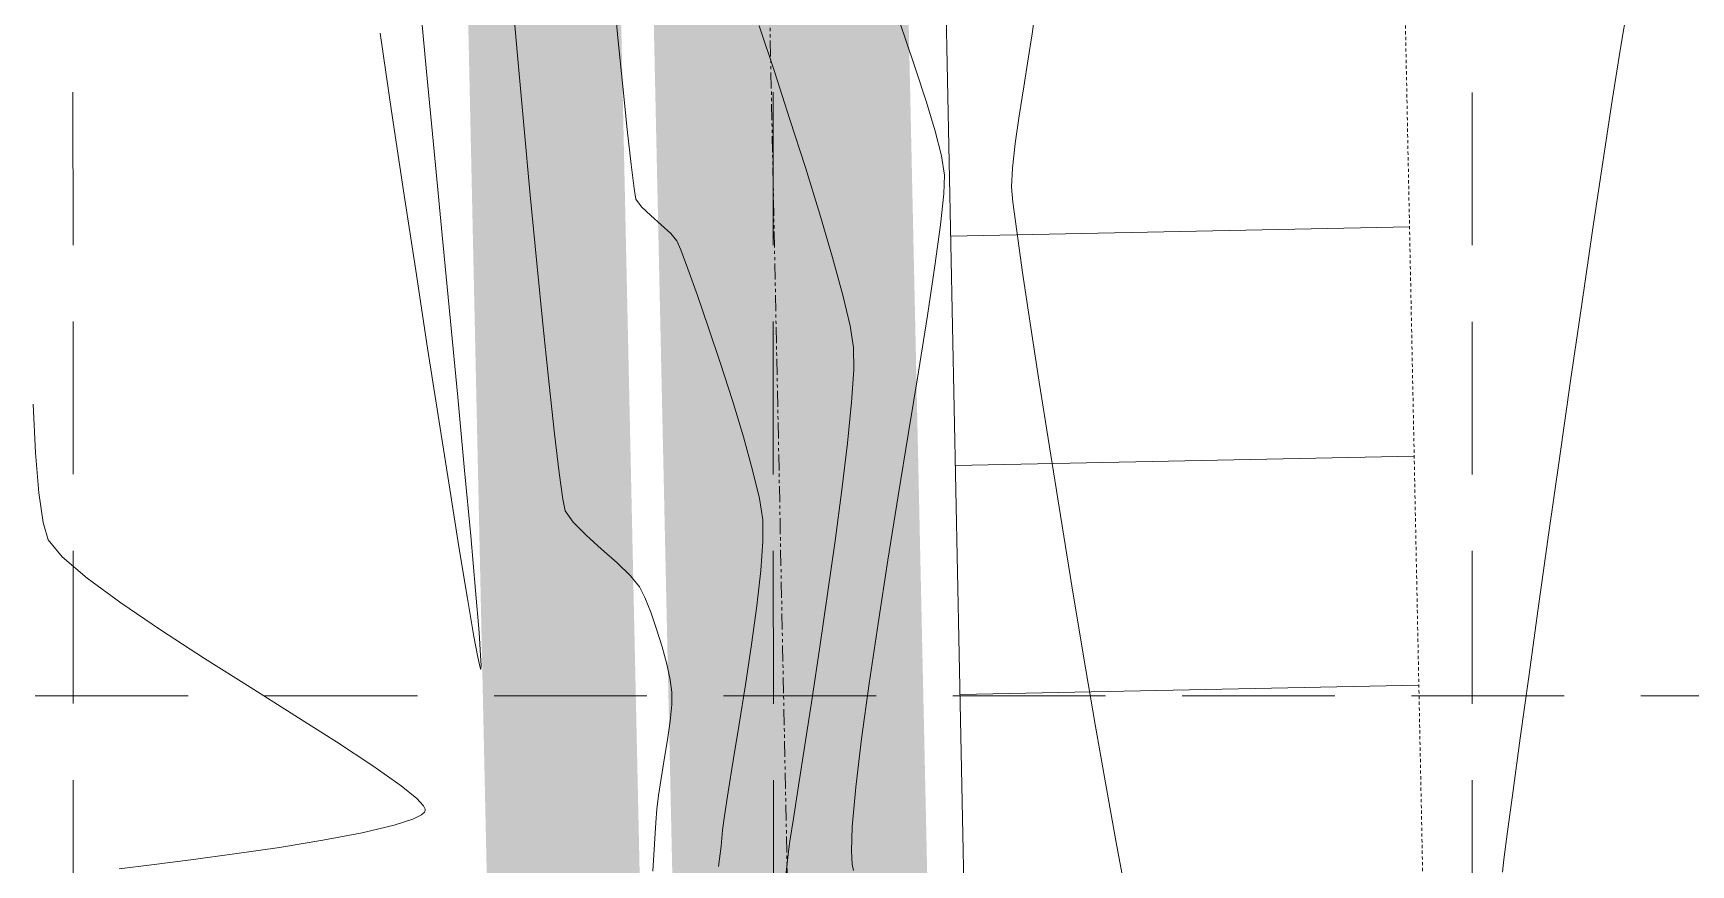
# Model space of a CAD drawing. Extents: x 2140663 to 2528301, y 336313 to 7007653.
# Drawn here: x 2527309.9 to 2527374.9, y 7007123.7 to 7007156.3 of the extents above; entities that cross this region are included whole.
import ezdxf

# ---------------------------------------------------------------- set-up
doc = ezdxf.new("R2010")
doc.units = 0
doc.header["$MEASUREMENT"] = 0
for name, pattern in [('HIDDEN', [0.375, 0.25, -0.125]), ('PHANTOM2', [1.25, 0.625, -0.125, 0.125, -0.125, 0.125, -0.125]), ('xdrc002pt$0$HIDDEN2', [0.1875, 0.125, -0.0625])]:
    doc.linetypes.add(name, pattern=pattern)
for name, color, linetype in [('1 EXISTING CONTOURS', 43, 'Continuous'), ('1 SILT FENCE', 200, 'Continuous'), ('GRID', 254, 'HIDDEN'), ('LIMITS OF DISTURBANCE', 1, 'HIDDEN'), ('xdrc002ar$0$xdrc002ar$0$C-PKNG-FACE-N', 1, 'Continuous'), ('xdrc002ar$0$xdrc002ar$0$C-PKNG-STRP-N', 6, 'Continuous'), ('xdrc002pt$0$V-ESMT-ACCS-N', 2, 'xdrc002pt$0$HIDDEN2'), ('xdrc002pt$0$v-prop-line', 3, 'PHANTOM2')]:
    doc.layers.add(name, color=color, linetype=linetype)

msp = doc.modelspace()

# ---------------------------------------------------------------- linework, layer by layer
at = {"layer": '1 EXISTING CONTOURS', "color": 43, "lineweight": 0}
for points, elevation in [([(2527324.991666427, 7007158.088911308), (2527325.287968974, 7007154.96566433)], 599), ([(2527343.579443148, 7007157.586672778), (2527344.052041764, 7007156.229670958)], 603), ([(2527372.429779832, 7007157.371848086), (2527372.15620592, 7007155.751764819)], 605), ([(2527338.352715039, 7007156.63269559), (2527338.948641874, 7007154.837131353)], 602), ([(2527344.052041764, 7007156.229670958), (2527344.506209097, 7007154.896756505)], 603), ([(2527325.287968974, 7007154.96566433), (2527325.599323511, 7007151.710130633)], 599), ([(2527338.948641874, 7007154.837131353), (2527339.561725672, 7007152.956563635)], 602), ([(2527344.506209097, 7007154.896756505), (2527344.916231627, 7007153.635720896)], 603), ([(2527332.996443202, 7007154.253786321), (2527333.171471175, 7007152.560755601)], 601), ([(2527348.734058641, 7007154.240329635), (2527348.553844742, 7007153.099692457)], 604), ([(2527344.916231627, 7007153.635720896), (2527345.256395832, 7007152.494355606)], 603), ([(2527348.553844742, 7007153.099692457), (2527348.397355932, 7007152.005693744)], 604), ([(2527333.171471175, 7007152.560755601), (2527333.3238856, 7007151.187356078)], 601), ([(2527345.624295186, 7007150.761801893), (2527345.603052489, 7007150.030985231)], 603), ([(2527329.368086002, 7007149.979087153), (2527329.625512968, 7007147.312341359)], 600), ([(2527345.603052489, 7007150.030985231), (2527345.472141236, 7007148.819853766)], 603), ([(2527348.312377662, 7007149.708353044), (2527348.461117119, 7007148.563880815)], 604), ([(2527340.729293671, 7007149.23421211), (2527341.228742629, 7007147.539325485)], 602), ([(2527334.881518044, 7007148.478589551), (2527335.126812186, 7007148.185954192)], 601), ([(2527335.277673605, 7007147.835219344), (2527335.556477659, 7007147.094852949)], 601), ([(2527329.625512968, 7007147.312341359), (2527329.875973828, 7007144.807508583)], 600), ([(2527341.228742629, 7007147.539325485), (2527341.635278065, 7007146.053229736)], 602), ([(2527335.930740478, 7007146.048983525), (2527336.367978191, 7007144.781739595)], 601), ([(2527342.059537884, 7007144.001205235), (2527342.064117575, 7007143.12750773)], 602), ([(2527337.301442827, 7007141.919642304), (2527337.73270201, 7007140.493045983)], 601), ([(2527341.978194268, 7007141.851594149), (2527341.81730021, 7007140.253708902)], 602), ([(2527344.216413887, 7007140.667639485), (2527343.810612271, 7007138.176528709)], 603), ([(2527341.81730021, 7007140.253708902), (2527341.596967644, 7007138.414096397)], 602), ([(2527326.795286303, 7007139.173961319), (2527327.031919347, 7007136.613618522)], 599), ([(2527338.097000609, 7007139.18158924), (2527338.361854756, 7007138.069400597)], 601), ([(2527310.09020793, 7007138.29527339), (2527310.253825244, 7007137.137444422)], 599), ([(2527330.646965337, 7007138.051154174), (2527330.741702514, 7007137.588771378)], 600), ([(2527341.596967644, 7007138.414096397), (2527341.332728815, 7007136.413001052)], 602), ([(2527343.810612271, 7007138.176528709), (2527343.404523066, 7007135.65374101)], 603), ([(2527330.741702514, 7007137.588771378), (2527331.052625308, 7007137.146542712)], 600), ([(2527350.17111937, 7007137.410536834), (2527350.622028123, 7007134.64499692)], 604), ([(2527310.253825244, 7007137.137444422), (2527310.455573448, 7007136.455336913)], 599), ([(2527331.558241447, 7007136.635552049), (2527332.165172574, 7007136.090958144)], 600), ([(2527338.494780581, 7007137.240608576), (2527338.498685908, 7007136.397503898)], 601), ([(2527369.329838447, 7007136.644383398), (2527368.923533863, 7007133.758595291)], 605), ([(2527326.904548238, 7007134.144969601), (2527326.582977479, 7007136.097715261)], 599), ([(2527338.411848539, 7007135.243213599), (2527338.254839576, 7007133.863120657)], 601), ([(2527333.660072322, 7007134.60714451), (2527333.87113071, 7007134.183934943)], 600), ([(2527333.87113071, 7007134.183934943), (2527334.099160409, 7007133.613921037)], 600), ([(2527338.254839576, 7007133.863120657), (2527338.048230117, 7007132.342608062)], 601), ([(2527368.923533863, 7007133.758595291), (2527368.548508596, 7007131.072111749)], 605), ([(2527314.865657329, 7007132.917642623), (2527316.590098076, 7007131.798554285)], 599), ([(2527327.36036491, 7007132.814463794), (2527327.423491894, 7007131.916479955)], 599), ([(2527338.048230117, 7007132.342608062), (2527337.81259126, 7007130.767058791)], 601), ([(2527327.386487951, 7007131.499526733), (2527327.310235223, 7007131.852147982)], 599), ([(2527327.423491894, 7007131.916479955), (2527327.440483506, 7007131.519171564)], 599), ([(2527327.440483506, 7007131.519171564), (2527327.436157288, 7007131.396666341)], 599), ([(2527327.42905802, 7007131.380294439), (2527327.418765867, 7007131.393085593)], 599), ([(2527327.436157288, 7007131.396666341), (2527327.42905802, 7007131.380294439)], 599), ([(2527334.858789294, 7007130.961950879), (2527334.930023278, 7007130.480011917)], 600), ([(2527337.81259126, 7007130.767058791), (2527337.568494107, 7007129.22185583)], 601), ([(2527368.548508596, 7007131.072111749), (2527368.215400567, 7007128.664381147)], 605), ([(2527340.431897199, 7007130.243262053), (2527340.147355766, 7007128.398679435)], 602), ([(2527320.136400966, 7007129.55906091), (2527321.772868158, 7007128.518736162)], 599), ([(2527334.926443245, 7007129.985263957), (2527334.861328087, 7007129.339832164)], 600), ([(2527337.568494107, 7007129.22185583), (2527337.336509755, 7007127.792382161)], 601), ([(2527334.755337846, 7007128.601766043), (2527334.629132567, 7007127.829115096)], 600), ([(2527340.147355766, 7007128.398679435), (2527339.896569292, 7007126.793836029)], 602), ([(2527368.215400567, 7007128.664381147), (2527367.934847699, 7007126.614851857)], 605), ([(2527334.629132567, 7007127.829115096), (2527334.503372292, 7007127.079928822)], 600), ([(2527334.503372292, 7007127.079928822), (2527334.398717063, 7007126.412256728)], 600), ([(2527324.916778363, 7007126.299336263), (2527325.176053267, 7007126.016616714)], 599), ([(2527334.398717063, 7007126.412256728), (2527334.335826926, 7007125.884148314)], 600), ([(2527367.934847699, 7007126.614851857), (2527367.717487914, 7007125.002972248)], 605), ([(2527325.24456745, 7007125.82118684), (2527325.220110224, 7007125.766645724)], 599), ([(2527324.031563639, 7007125.249918225), (2527322.775574044, 7007124.9540314)], 599), ([(2527324.757009165, 7007125.484030095), (2527324.031563639, 7007125.249918225)], 599), ([(2527334.297854633, 7007125.354166879), (2527334.243873613, 7007124.510741043)], 600), ([(2527336.918944503, 7007125.052166744), (2527336.854880891, 7007124.430672461)], 601), ([(2527342.007818837, 7007125.181702978), (2527341.978231233, 7007124.230663675)], 603), ([(2527336.854880891, 7007124.430672461), (2527336.76119042, 7007123.633283409)], 601), ([(2527339.558390205, 7007124.624344489), (2527339.502062081, 7007124.220185176)], 602)]:
    msp.add_lwpolyline(points, dxfattribs=dict(at, elevation=elevation))
at = {"layer": '1 EXISTING CONTOURS', "color": 43, "lineweight": 0, "extrusion": (0.9962818004736307, 0.08615436172952001, 0), "elevation": 3121628.758603163}
msp.add_lwpolyline([(6763363.731448338, 600.0000000000007), (6763361.062192627, 600.0000000000007)], dxfattribs=at)
at = {"layer": '1 EXISTING CONTOURS', "color": 43, "lineweight": 0, "extrusion": (0.9956243029862416, 0.09344649433317825, 0), "elevation": 3171068.145014436}
msp.add_lwpolyline([(6740326.594847859, 601.0000000000007), (6740324.575772215, 601.0000000000007)], dxfattribs=at)
at = {"layer": '1 EXISTING CONTOURS', "color": 43, "lineweight": 0, "extrusion": (0.9912982100092151, -0.1316353251696751, 0), "elevation": 1582967.304577653}
msp.add_lwpolyline([(7278870.688613171, 604.0000000000007), (7278869.925479304, 604.0000000000007)], dxfattribs=at)
at = {"layer": '1 EXISTING CONTOURS', "color": 43, "lineweight": 0, "extrusion": (0.9891533996130736, 0.1468861873489102, 0), "elevation": 3529165.085545402}
msp.add_lwpolyline([(6559920.514705511, 599), (6559923.609115986, 599)], dxfattribs=at)
at = {"layer": '1 EXISTING CONTOURS', "color": 43, "lineweight": 0, "extrusion": (0.9952122904340224, 0.09773687619863441, 0), "elevation": 3200090.227886769}
msp.add_lwpolyline([(6726594.316626194, 601), (6726592.402149095, 601)], dxfattribs=at)
at = {"layer": '1 EXISTING CONTOURS', "color": 43, "lineweight": 0, "extrusion": (0.9879592227971142, -0.1547144921787295, 0), "elevation": 1412809.187582394}
msp.add_lwpolyline([(7313802.231322072, 604.0000000000007), (7313801.247592764, 604.0000000000007)], dxfattribs=at)
at = {"layer": '1 EXISTING CONTOURS', "color": 43, "lineweight": 0, "extrusion": (0.9875617529642041, -0.1572316255791704, 0), "elevation": 1394189.587439222}
msp.add_lwpolyline([(7317381.850069862, 605), (7317379.767804459, 605)], dxfattribs=at)
at = {"layer": '1 EXISTING CONTOURS', "color": 43, "lineweight": 0, "extrusion": (0.9959672739969672, 0.08971727329255146, 0), "elevation": 3145799.722006432}
msp.add_lwpolyline([(6752152.477036188, 600.0000000000007), (6752149.721930756, 600.0000000000007)], dxfattribs=at)
at = {"layer": '1 EXISTING CONTOURS', "color": 43, "lineweight": 0, "extrusion": (0.9870464349425327, -0.1604348318390887, 0), "elevation": 1370418.945591262}
msp.add_lwpolyline([(7321862.495524702, 604.0000000000007), (7321861.381157249, 604.0000000000007)], dxfattribs=at)
at = {"layer": '1 EXISTING CONTOURS', "color": 43, "lineweight": 0, "extrusion": (0.9884133574858753, -0.1517861480619993, 0), "elevation": 1434499.206624238}
msp.add_lwpolyline([(7309584.345104198, 605), (7309581.903615839, 605)], dxfattribs=at)
at = {"layer": '1 EXISTING CONTOURS', "color": 43, "lineweight": 0, "extrusion": (0.9889061523462752, 0.1485416502254027, 0), "elevation": 3540140.293740446}
msp.add_lwpolyline([(6554000.956894486, 599.0000000000007), (6554004.124268026, 599.0000000000007)], dxfattribs=at)
at = {"layer": '1 EXISTING CONTOURS', "color": 43, "lineweight": 0, "extrusion": (0.9528261892905638, 0.3035164789628772, 0), "elevation": 4534901.716572866}
msp.add_lwpolyline([(5909509.64446008, 602), (5909507.658659698, 602)], dxfattribs=at)
at = {"layer": '1 EXISTING CONTOURS', "color": 43, "lineweight": 0, "extrusion": (0.9956728079053393, 0.09292824973008816, 0), "elevation": 3167555.311576612}
msp.add_lwpolyline([(6741971.158826485, 600.0000000000007), (6741968.400423867, 600.0000000000007)], dxfattribs=at)
at = {"layer": '1 EXISTING CONTOURS', "color": 43, "lineweight": 0, "extrusion": (0.9698803180929615, 0.243581954536653, 0), "elevation": 4158038.32151545}
msp.add_lwpolyline([(6180483.592809672, 603.0000000000007), (6180482.588661557, 603.0000000000007)], dxfattribs=at)
at = {"layer": '1 EXISTING CONTOURS', "color": 43, "lineweight": 0, "extrusion": (0.9954276443966574, 0.09551860955291348, 0), "elevation": 3185083.156235972}
msp.add_lwpolyline([(6733705.893610481, 599.0000000000007), (6733702.581085657, 599.0000000000007)], dxfattribs=at)
at = {"layer": '1 EXISTING CONTOURS', "color": 43, "lineweight": 0, "extrusion": (0.9937765246174579, -0.1113921860780515, 0), "elevation": 1731077.526726452}
msp.add_lwpolyline([(7245070.030646916, 604.0000000000007), (7245069.064617831, 604.0000000000007)], dxfattribs=at)
at = {"layer": '1 EXISTING CONTOURS', "color": 43, "lineweight": 0, "extrusion": (0.9921519349002441, 0.1250381464741932, 0), "elevation": 3383659.84396241}
msp.add_lwpolyline([(6636145.534332759, 601), (6636144.580428912, 601)], dxfattribs=at)
at = {"layer": '1 EXISTING CONTOURS', "color": 43, "lineweight": 0, "extrusion": (0.9555295619670524, 0.2948953309346437, 0), "elevation": 4481324.37233489}
msp.add_lwpolyline([(5950239.17306275, 602), (5950237.257654805, 602)], dxfattribs=at)
at = {"layer": '1 EXISTING CONTOURS', "color": 43, "lineweight": 0, "extrusion": (0.9870473098331102, 0.1604294491395526, 0), "elevation": 3618763.03623272}
msp.add_lwpolyline([(6510929.411346384, 603.0000000000007), (6510928.642740652, 603.0000000000007)], dxfattribs=at)
at = {"layer": '1 EXISTING CONTOURS', "color": 43, "lineweight": 0, "extrusion": (0.9989688575080012, -0.04540067983146129, 0), "elevation": 2206612.812378744}
msp.add_lwpolyline([(7114669.005011101, 604.0000000000007), (7114668.265556502, 604.0000000000007)], dxfattribs=at)
at = {"layer": '1 EXISTING CONTOURS', "color": 43, "lineweight": 0, "extrusion": (0.9889608990515163, -0.1481767193158787, 0), "elevation": 1461174.860815817}
msp.add_lwpolyline([(7304296.243006142, 605), (7304293.522387589, 605)], dxfattribs=at)
at = {"layer": '1 EXISTING CONTOURS', "color": 43, "lineweight": 0, "extrusion": (0.9956218747609963, 0.09347236221150626, 0), "elevation": 3171258.100552915}
msp.add_lwpolyline([(6740234.91373619, 604), (6740234.312472221, 604)], dxfattribs=at)
at = {"layer": '1 EXISTING CONTOURS', "color": 43, "lineweight": 0, "extrusion": (0.9886686703731903, 0.1501141573020623, 0), "elevation": 3550558.892953681}
msp.add_lwpolyline([(6548359.486648126, 599.0000000000007), (6548362.64954882, 599.0000000000007)], dxfattribs=at)
at = {"layer": '1 EXISTING CONTOURS', "color": 43, "lineweight": 0, "extrusion": (0.983581601855199, 0.1804639368183043, 0), "elevation": 3750376.594802597}
msp.add_lwpolyline([(6436011.515617156, 601.0000000000007), (6436011.096653652, 601.0000000000007)], dxfattribs=at)
at = {"layer": '1 EXISTING CONTOURS', "color": 43, "lineweight": 0, "extrusion": (0.8039693116891575, 0.594670787799487, 0), "elevation": 6198845.898446157}
msp.add_lwpolyline([(4130602.010168656, 601.0000000000007), (4130601.640039793, 601.0000000000007)], dxfattribs=at)
at = {"layer": '1 EXISTING CONTOURS', "color": 43, "lineweight": 0, "extrusion": (-0.6937565652261622, -0.7202095724201378, 0), "elevation": -6799970.541668656}
msp.add_lwpolyline([(-3041046.039411539, 601), (-3041045.539881586, 601)], dxfattribs=at)
at = {"layer": '1 EXISTING CONTOURS', "color": 43, "lineweight": 0, "extrusion": (-0.6614511051806723, -0.7499882902120988, 0), "elevation": -6926987.769021698}
msp.add_lwpolyline([(-2739415.59297216, 601), (-2739415.045605905, 601)], dxfattribs=at)
at = {"layer": '1 EXISTING CONTOURS', "color": 43, "lineweight": 0, "extrusion": (0.9954358662212164, 0.09543288867270429, 0), "elevation": 3184503.276536557}
msp.add_lwpolyline([(6733976.837232637, 599.0000000000007), (6733973.57355454, 599.0000000000007)], dxfattribs=at)
at = {"layer": '1 EXISTING CONTOURS', "color": 43, "lineweight": 0, "extrusion": (-0.6786697580072468, -0.7344435713970033, 0), "elevation": -6861580.906367514}
msp.add_lwpolyline([(-2899355.412784191, 601.0000000000007), (-2899354.905786884, 601.0000000000007)], dxfattribs=at)
at = {"layer": '1 EXISTING CONTOURS', "color": 43, "lineweight": 0, "extrusion": (0.9906741198112246, -0.1362526635932513, 0), "elevation": 1549033.060173021}
msp.add_lwpolyline([(7286158.541894478, 603.0000000000007), (7286156.910002363, 603.0000000000007)], dxfattribs=at)
at = {"layer": '1 EXISTING CONTOURS', "color": 43, "lineweight": 0, "extrusion": (0.9900348692762612, 0.1408224329328845, 0), "elevation": 3488926.812005513}
msp.add_lwpolyline([(6581414.053277391, 604.0000000000007), (6581412.425504297, 604.0000000000007)], dxfattribs=at)
at = {"layer": '1 EXISTING CONTOURS', "color": 43, "lineweight": 0, "extrusion": (0.9893463186178947, -0.1455811177221121, 0), "elevation": 1480336.725124102}
msp.add_lwpolyline([(7300434.166220684, 605.0000000000007), (7300431.24659324, 605.0000000000007)], dxfattribs=at)
at = {"layer": '1 EXISTING CONTOURS', "color": 43, "lineweight": 0, "extrusion": (0.9186259973032839, 0.3951281780366308, 0), "elevation": 5090397.44733623}
msp.add_lwpolyline([(5438327.166628793, 601.0000000000007), (5438326.784825046, 601.0000000000007)], dxfattribs=at)
at = {"layer": '1 EXISTING CONTOURS', "color": 43, "lineweight": 0, "extrusion": (0.9415312846225354, 0.3369255705301074, 0), "elevation": 4740452.525884338}
msp.add_lwpolyline([(5745924.231468705, 601.0000000000007), (5745923.120651208, 601.0000000000007)], dxfattribs=at)
at = {"layer": '1 EXISTING CONTOURS', "color": 43, "lineweight": 0, "extrusion": (0.9886785615351954, -0.1500489985328026, 0), "elevation": 1447316.645657597}
msp.add_lwpolyline([(7307041.840983709, 603.0000000000007), (7307039.87124126, 603.0000000000007)], dxfattribs=at)
at = {"layer": '1 EXISTING CONTOURS', "color": 43, "lineweight": 0, "extrusion": (0.9884232162472945, 0.1517219350764887, 0), "elevation": 3561204.485881591}
msp.add_lwpolyline([(6542573.095748302, 599), (6542576.176739845, 599)], dxfattribs=at)
at = {"layer": '1 EXISTING CONTOURS', "color": 43, "lineweight": 0, "extrusion": (0.9891037986052538, 0.1472198206243226, 0), "elevation": 3531401.107429449}
msp.add_lwpolyline([(6558719.847085968, 604), (6558717.825183674, 604)], dxfattribs=at)
at = {"layer": '1 EXISTING CONTOURS', "color": 43, "lineweight": 0, "extrusion": (0.972902305372437, 0.2312165742350605, 0), "elevation": 4079024.809018278}
msp.add_lwpolyline([(6232905.274437952, 602), (6232904.03705135, 602)], dxfattribs=at)
at = {"layer": '1 EXISTING CONTOURS', "color": 43, "lineweight": 0, "extrusion": (0.9954848363906758, 0.09492070646718491, 0), "elevation": 3181038.105065704}
msp.add_lwpolyline([(6735611.166161755, 599), (6735608.042313012, 599)], dxfattribs=at)
at = {"layer": '1 EXISTING CONTOURS', "color": 43, "lineweight": 0, "extrusion": (0.9875810712631082, -0.1571102405408759, 0), "elevation": 1395063.760719627}
msp.add_lwpolyline([(7317195.791847713, 603.0000000000003), (7317193.560701272, 603.0000000000003)], dxfattribs=at)
at = {"layer": '1 EXISTING CONTOURS', "color": 43, "lineweight": 0, "extrusion": (0.989636469367453, -0.1435954682360224, 0), "elevation": 1494983.778871121}
msp.add_lwpolyline([(7297445.902978543, 605.0000000000007), (7297442.864477363, 605.0000000000007)], dxfattribs=at)
at = {"layer": '1 EXISTING CONTOURS', "color": 43, "lineweight": 0, "extrusion": (0.9946210032596853, 0.1035811752911558, 0), "elevation": 3239543.671406322}
msp.add_lwpolyline([(6707669.599528261, 600), (6707667.326574616, 600)], dxfattribs=at)
at = {"layer": '1 EXISTING CONTOURS', "color": 43, "lineweight": 0, "extrusion": (0.9487713293368494, 0.3159635495249216, 0), "elevation": 4611866.622801509}
msp.add_lwpolyline([(5849631.899757029, 601), (5849630.419432033, 601)], dxfattribs=at)
at = {"layer": '1 EXISTING CONTOURS', "color": 43, "lineweight": 0, "extrusion": (0.9869922011092881, 0.1607681403433, 0), "elevation": 3620992.412490855}
msp.add_lwpolyline([(6509681.257662415, 602.0000000000003), (6509680.398315988, 602.0000000000003)], dxfattribs=at)
at = {"layer": '1 EXISTING CONTOURS', "color": 43, "lineweight": 0, "extrusion": (0.9884517104790231, 0.1515361872659248, 0), "elevation": 3559998.459889186}
msp.add_lwpolyline([(6543239.584297871, 604), (6543237.247886744, 604)], dxfattribs=at)
at = {"layer": '1 EXISTING CONTOURS', "color": 43, "lineweight": 0, "extrusion": (0.9881493090997893, 0.1534957423696479, 0), "elevation": 3572941.556498313}
msp.add_lwpolyline([(6536167.879159879, 599.0000000000007), (6536170.800806848, 599.0000000000007)], dxfattribs=at)
at = {"layer": '1 EXISTING CONTOURS', "color": 43, "lineweight": 0, "extrusion": (0.9525565541069475, 0.3043616454612801, 0), "elevation": 4540136.955571376}
msp.add_lwpolyline([(5905475.951615607, 601), (5905474.421410004, 601)], dxfattribs=at)
at = {"layer": '1 EXISTING CONTOURS', "color": 43, "lineweight": 0, "extrusion": (0.9977401721680296, -0.067190392483679, 0), "elevation": 2050818.009253615}
msp.add_lwpolyline([(7161121.29567416, 602.0000000000007), (7161120.016870702, 602.0000000000007)], dxfattribs=at)
at = {"layer": '1 EXISTING CONTOURS', "color": 43, "lineweight": 0, "extrusion": (0.994028751480538, 0.1091184733674497, 0), "elevation": 3276847.492595958}
msp.add_lwpolyline([(6689522.753770483, 600.0000000000007), (6689520.807720372, 600.0000000000007)], dxfattribs=at)
at = {"layer": '1 EXISTING CONTOURS', "color": 43, "lineweight": 0, "extrusion": (0.9870673786597329, -0.160305926234197, 0), "elevation": 1371372.855687235}
msp.add_lwpolyline([(7321670.642136646, 603.0000000000003), (7321668.226231788, 603.0000000000003)], dxfattribs=at)
at = {"layer": '1 EXISTING CONTOURS', "color": 43, "lineweight": 0, "extrusion": (0.9879242778889192, 0.1549374749944554, 0), "elevation": 3582498.7617634}
msp.add_lwpolyline([(6530945.210190451, 604), (6530942.638913288, 604)], dxfattribs=at)
at = {"layer": '1 EXISTING CONTOURS', "color": 43, "lineweight": 0, "extrusion": (0.9898674749482275, -0.1419943028421233, 0), "elevation": 1506787.209885632}
msp.add_lwpolyline([(7295014.815853661, 605.0000000000003), (7295011.738621401, 605.0000000000003)], dxfattribs=at)
at = {"layer": '1 EXISTING CONTOURS', "color": 43, "lineweight": 0, "extrusion": (0.9955842906075142, 0.09387182908377069, 0), "elevation": 3173939.825522766}
msp.add_lwpolyline([(6738955.787769513, 599), (6738952.894730452, 599)], dxfattribs=at)
at = {"layer": '1 EXISTING CONTOURS', "color": 43, "lineweight": 0, "extrusion": (0.9986904379787815, 0.05116062049809005, 0), "elevation": 2882489.915361257}
msp.add_lwpolyline([(6868666.748616895, 599), (6868664.833291648, 599)], dxfattribs=at)
at = {"layer": '1 EXISTING CONTOURS', "color": 43, "lineweight": 0, "extrusion": (0.98781723610403, 0.1556184695201546, 0), "elevation": 3586976.548492558}
msp.add_lwpolyline([(6528473.488884827, 599.0000000000003), (6528476.17375436, 599.0000000000003)], dxfattribs=at)
at = {"layer": '1 EXISTING CONTOURS', "color": 43, "lineweight": 0, "extrusion": (0.9930229284832496, 0.1179214293780027, 0), "elevation": 3335988.996204867}
msp.add_lwpolyline([(6660224.886883047, 600.0000000000007), (6660223.350221886, 600.0000000000007)], dxfattribs=at)
at = {"layer": '1 EXISTING CONTOURS', "color": 43, "lineweight": 0, "extrusion": (0.9635169510080487, 0.2676473148009401, 0), "elevation": 4310575.083777329}
msp.add_lwpolyline([(6075063.48539191, 601), (6075062.124277569, 601)], dxfattribs=at)
at = {"layer": '1 EXISTING CONTOURS', "color": 43, "lineweight": 0, "extrusion": (0.9874457273379229, 0.1579586514315706, 0), "elevation": 3602459.103722694}
msp.add_lwpolyline([(6519953.798671997, 604), (6519951.072178949, 604)], dxfattribs=at)
at = {"layer": '1 EXISTING CONTOURS', "color": 43, "lineweight": 0, "extrusion": (0.9966315431388819, 0.08200955566646592, 0), "elevation": 3093449.253283245}
msp.add_lwpolyline([(6776273.048041828, 599.0000000000007), (6776271.474676547, 599.0000000000007)], dxfattribs=at)
at = {"layer": '1 EXISTING CONTOURS', "color": 43, "lineweight": 0, "extrusion": (0.990061326593654, -0.140636302509751, 0), "elevation": 1516792.842645302}
msp.add_lwpolyline([(7292937.915202549, 605.0000000000007), (7292934.879386259, 605.0000000000007)], dxfattribs=at)
at = {"layer": '1 EXISTING CONTOURS', "color": 43, "lineweight": 0, "extrusion": (0.9907235858625112, 0.1358925178798577, 0), "elevation": 3456103.714124818}
msp.add_lwpolyline([(6598692.656492906, 600), (6598691.611542063, 600)], dxfattribs=at)
at = {"layer": '1 EXISTING CONTOURS', "color": 43, "lineweight": 0, "extrusion": (0.9873746578729574, 0.1584022884628262, 0), "elevation": 3605364.613649195}
msp.add_lwpolyline([(6518334.292714287, 599.0000000000007), (6518336.663379223, 599.0000000000007)], dxfattribs=at)
at = {"layer": '1 EXISTING CONTOURS', "color": 43, "lineweight": 0, "extrusion": (0.9873812548164009, 0.1583611620227302, 0), "elevation": 3605105.050197766}
msp.add_lwpolyline([(6518484.539828593, 601.0000000000003), (6518483.7004446, 601.0000000000003)], dxfattribs=at)
at = {"layer": '1 EXISTING CONTOURS', "color": 43, "lineweight": 0, "extrusion": (0.7108351291691511, 0.7033586703375998, 0), "elevation": 6725046.361511602}
msp.add_lwpolyline([(3203299.029991182, 600.0000000000007), (3203298.311131572, 600.0000000000007)], dxfattribs=at)
at = {"layer": '1 EXISTING CONTOURS', "color": 43, "lineweight": 0, "extrusion": (0.773343372458705, 0.6339874038766046, 0), "elevation": 6396915.040891483}
msp.add_lwpolyline([(3816639.543129376, 599.0000000000007), (3816638.685108935, 599.0000000000007)], dxfattribs=at)
at = {"layer": '1 EXISTING CONTOURS', "color": 43, "lineweight": 0, "extrusion": (0.9960487784147366, 0.08880783196605588, 0), "elevation": 3139629.613743241}
msp.add_lwpolyline([(6755003.42980594, 599.0000000000007), (6755001.271297474, 599.0000000000007)], dxfattribs=at)
at = {"layer": '1 EXISTING CONTOURS', "color": 43, "lineweight": 0, "extrusion": (0.6619697601241991, 0.749530544194905, 0), "elevation": 6925079.99463708}
msp.add_lwpolyline([(2744199.544166093, 600), (2744198.72382893, 600)], dxfattribs=at)
at = {"layer": '1 EXISTING CONTOURS', "color": 43, "lineweight": 0, "extrusion": (0.9971821715987548, -0.07501810878442286, 0), "elevation": 1994554.771949514}
msp.add_lwpolyline([(7176987.643981094, 601.0000000000003), (7176986.486429011, 601.0000000000003)], dxfattribs=at)
at = {"layer": '1 EXISTING CONTOURS', "color": 43, "lineweight": 0, "extrusion": (0.9902706954888258, -0.1391544094022074, 0), "elevation": 1527678.130147157}
msp.add_lwpolyline([(7290652.539601293, 602), (7290650.436808804, 602)], dxfattribs=at)
at = {"layer": '1 EXISTING CONTOURS', "color": 43, "lineweight": 0, "extrusion": (0.6503827567278593, 0.75960665462532, 0), "elevation": 6966386.472303243}
msp.add_lwpolyline([(2637558.039468325, 599), (2637556.751779481, 599)], dxfattribs=at)
at = {"layer": '1 EXISTING CONTOURS', "color": 43, "lineweight": 0, "extrusion": (-0.6911632053410144, -0.7226987087180485, 0), "elevation": -6810847.237510031}
msp.add_lwpolyline([(-3016574.128923235, 600), (-3016573.396355114, 600)], dxfattribs=at)
at = {"layer": '1 EXISTING CONTOURS', "color": 43, "lineweight": 0, "extrusion": (0.987969772780555, -0.1546471081913235, 0), "elevation": 1413305.623549723}
msp.add_lwpolyline([(7313684.568584939, 603.0000000000003), (7313682.058698797, 603.0000000000003)], dxfattribs=at)
at = {"layer": '1 EXISTING CONTOURS', "color": 43, "lineweight": 0, "extrusion": (-0.5928264054883325, -0.8053302756979792, 0), "elevation": -7141315.199879251}
msp.add_lwpolyline([(-2118693.775966875, 599), (-2118692.137381511, 599)], dxfattribs=at)
at = {"layer": '1 EXISTING CONTOURS', "color": 43, "lineweight": 0, "extrusion": (0.7782010391585016, 0.628015240780531, 0), "elevation": 6367361.008055991}
msp.add_lwpolyline([(3865755.934016484, 600), (3865755.375740297, 600)], dxfattribs=at)
at = {"layer": '1 EXISTING CONTOURS', "color": 43, "lineweight": 0, "extrusion": (0.9855281015272882, 0.1695121267049031, 0), "elevation": 3678545.897198603}
msp.add_lwpolyline([(6477313.542523238, 599), (6477315.052570437, 599)], dxfattribs=at)
at = {"layer": '1 EXISTING CONTOURS', "color": 43, "lineweight": 0, "extrusion": (0.9965795892860286, 0.08263850324449681, 0), "elevation": 3097741.830606493}
msp.add_lwpolyline([(6774312.646876786, 599.0000000000007), (6774310.992041563, 599.0000000000007)], dxfattribs=at)
at = {"layer": '1 EXISTING CONTOURS', "color": 43, "lineweight": 0, "extrusion": (0.9894217405368958, -0.1450676371660469, 0), "elevation": 1484097.75018688}
msp.add_lwpolyline([(7299646.438627053, 602.0000000000007), (7299644.333025649, 602.0000000000007)], dxfattribs=at)
at = {"layer": '1 EXISTING CONTOURS', "color": 43, "lineweight": 0, "extrusion": (0.9864469164373939, 0.1640807150495071, 0), "elevation": 3642832.890855042}
msp.add_lwpolyline([(6497476.866375657, 604.0000000000007), (6497474.068399312, 604.0000000000007)], dxfattribs=at)
at = {"layer": '1 EXISTING CONTOURS', "color": 43, "lineweight": 0, "extrusion": (-0.5618665920647725, -0.8272278602184036, 0), "elevation": -7216509.360368969}
msp.add_lwpolyline([(-1846410.520099945, 599), (-1846408.624164874, 599)], dxfattribs=at)
at = {"layer": '1 EXISTING CONTOURS', "color": 43, "lineweight": 0, "extrusion": (0.9451038707358929, 0.3267700621538532, 0), "elevation": 4678314.726300647}
msp.add_lwpolyline([(5796611.980614158, 600.0000000000003), (5796611.280149559, 600.0000000000003)], dxfattribs=at)
at = {"layer": '1 EXISTING CONTOURS', "color": 43, "lineweight": 0, "extrusion": (0.9563529359438413, 0.2922140686407748, 0), "elevation": 4464606.434127729}
msp.add_lwpolyline([(5962769.524291874, 600.0000000000003), (5962768.793177626, 600.0000000000003)], dxfattribs=at)
at = {"layer": '1 EXISTING CONTOURS', "color": 43, "lineweight": 0, "extrusion": (0.989077171931691, -0.1473986023122618, 0), "elevation": 1466895.647068152}
msp.add_lwpolyline([(7303122.291315027, 603.0000000000007), (7303119.903409744, 603.0000000000007)], dxfattribs=at)
at = {"layer": '1 EXISTING CONTOURS', "color": 43, "lineweight": 0, "extrusion": (0.9831262040197197, 0.182928584343116, 0), "elevation": 3766486.414845911}
msp.add_lwpolyline([(6426574.531834891, 599), (6426575.35027271, 599)], dxfattribs=at)
at = {"layer": '1 EXISTING CONTOURS', "color": 43, "lineweight": 0, "extrusion": (0.9660491320990672, 0.2583584222947632, 0), "elevation": 4251880.974146517}
msp.add_lwpolyline([(6116275.866427096, 600.0000000000007), (6116275.160885066, 600.0000000000007)], dxfattribs=at)
at = {"layer": '1 EXISTING CONTOURS', "color": 43, "lineweight": 0, "extrusion": (0.988780008746839, -0.149379028992027, 0), "elevation": 1452265.382598401}
msp.add_lwpolyline([(7306043.989690284, 602), (7306041.962871986, 602)], dxfattribs=at)
at = {"layer": '1 EXISTING CONTOURS', "color": 43, "lineweight": 0, "extrusion": (-0.5352516760764473, -0.8446926324156937, 0), "elevation": -7271623.045430345}
msp.add_lwpolyline([(-1615773.336226954, 599.0000000000007), (-1615771.219701207, 599.0000000000007)], dxfattribs=at)
at = {"layer": '1 EXISTING CONTOURS', "color": 43, "lineweight": 0, "extrusion": (0.9569669296093791, 0.2901969945295741, 0), "elevation": 4452017.230601236}
msp.add_lwpolyline([(5972170.193492571, 599), (5972170.304720176, 599)], dxfattribs=at)
at = {"layer": '1 EXISTING CONTOURS', "color": 43, "lineweight": 0, "extrusion": (0.9763757372558513, 0.2160796605377122, 0), "elevation": 3981726.915644447}
msp.add_lwpolyline([(6295487.624576931, 600), (6295487.000670774, 600)], dxfattribs=at)
at = {"layer": '1 EXISTING CONTOURS', "color": 43, "lineweight": 0, "extrusion": (0.9858350722089809, 0.1677176508382864, 0), "elevation": 3666771.034411923}
msp.add_lwpolyline([(6483994.981600037, 604), (6483992.267343205, 604)], dxfattribs=at)
at = {"layer": '1 EXISTING CONTOURS', "color": 43, "lineweight": 0, "extrusion": (0.9907214008302687, -0.1359084468931573, 0), "elevation": 1551564.198988052}
msp.add_lwpolyline([(7285601.670376004, 603.0000000000007), (7285599.480879959, 603.0000000000007)], dxfattribs=at)
at = {"layer": '1 EXISTING CONTOURS', "color": 43, "lineweight": 0, "extrusion": (0.5326142217374482, 0.8463581338907379, 0), "elevation": 7276627.745068002}
msp.add_lwpolyline([(1593080.980036756, 599.0000000000003), (1593078.902323888, 599.0000000000003)], dxfattribs=at)
at = {"layer": '1 EXISTING CONTOURS', "color": 43, "lineweight": 0, "extrusion": (0.9999738206446387, -0.007235884559901511, 0), "elevation": 2476565.978774496}
msp.add_lwpolyline([(7025234.541650875, 600.0000000000007), (7025234.046889962, 600.0000000000007)], dxfattribs=at)
at = {"layer": '1 EXISTING CONTOURS', "color": 43, "lineweight": 0, "extrusion": (0.9898455428843399, -0.142147111233421, 0), "elevation": 1505627.954165728}
msp.add_lwpolyline([(7295229.095104263, 600.0000000000007), (7295228.349466596, 600.0000000000007)], dxfattribs=at)
at = {"layer": '1 EXISTING CONTOURS', "color": 43, "lineweight": 0, "extrusion": (0.9850589001296467, 0.1722177786274431, 0), "elevation": 3696342.351590974}
msp.add_lwpolyline([(6467180.124413092, 604.0000000000007), (6467177.573496344, 604.0000000000007)], dxfattribs=at)
at = {"layer": '1 EXISTING CONTOURS', "color": 43, "lineweight": 0, "extrusion": (0.5490541236931762, 0.8357867965309804, 0), "elevation": 7244101.938848182}
msp.add_lwpolyline([(1734990.640111672, 599.0000000000007), (1734988.939022678, 599.0000000000007)], dxfattribs=at)
at = {"layer": '1 EXISTING CONTOURS', "color": 43, "lineweight": 0, "extrusion": (0.9930776476809429, -0.1174597193785399, 0), "elevation": 1686791.848475905}
msp.add_lwpolyline([(7255483.755015584, 603.0000000000007), (7255481.839993539, 603.0000000000007)], dxfattribs=at)
at = {"layer": '1 EXISTING CONTOURS', "color": 43, "lineweight": 0, "extrusion": (-0.5771861593258621, -0.8166125993901028, 0), "elevation": -7180844.639313223}
msp.add_lwpolyline([(-1980573.095091814, 599), (-1980571.730514811, 599)], dxfattribs=at)
at = {"layer": '1 EXISTING CONTOURS', "color": 43, "lineweight": 0, "extrusion": (0.9870919247650102, -0.1601547128988333, 0), "elevation": 1372489.736191488}
msp.add_lwpolyline([(7321444.245184128, 601.0000000000007), (7321443.000759612, 601.0000000000007)], dxfattribs=at)
at = {"layer": '1 EXISTING CONTOURS', "color": 43, "lineweight": 0, "extrusion": (-0.6336022823097452, -0.7736589350947107, 0), "elevation": -7022444.706227691}
msp.add_lwpolyline([(-2484444.497597511, 599), (-2484443.711939018, 599)], dxfattribs=at)
at = {"layer": '1 EXISTING CONTOURS', "color": 43, "lineweight": 0, "extrusion": (0.9881907793069223, -0.1532285341990116, 0), "elevation": 1423799.52283833}
msp.add_lwpolyline([(7311638.024963231, 601.0000000000007), (7311637.071841471, 601.0000000000007)], dxfattribs=at)
at = {"layer": '1 EXISTING CONTOURS', "color": 43, "lineweight": 0, "extrusion": (0.9879251013266953, -0.1549322244358453, 0), "elevation": 1411192.78233219}
msp.add_lwpolyline([(7314082.839890402, 602.0000000000007), (7314081.539326439, 602.0000000000007)], dxfattribs=at)
at = {"layer": '1 EXISTING CONTOURS', "color": 43, "lineweight": 0, "extrusion": (0.9963250557114153, -0.0856526903351295, 0), "elevation": 1917875.04341401}
msp.add_lwpolyline([(7197849.594733866, 603.0000000000003), (7197848.029403753, 603.0000000000003)], dxfattribs=at)
at = {"layer": '1 EXISTING CONTOURS', "color": 43, "lineweight": 0, "extrusion": (0.9839892908418618, 0.1782275946887294, 0), "elevation": 3735750.615007368}
msp.add_lwpolyline([(6444493.765205396, 604), (6444491.457216729, 604)], dxfattribs=at)
at = {"layer": '1 EXISTING CONTOURS', "color": 43, "lineweight": 0, "extrusion": (0.446580242518509, -0.8947435872875031, 0), "elevation": -5140927.289246584}
msp.add_lwpolyline([(5390551.801053685, 599), (5390551.417342683, 599)], dxfattribs=at)
at = {"layer": '1 EXISTING CONTOURS', "color": 43, "lineweight": 0, "extrusion": (0.6805672259808356, -0.732685642633149, 0), "elevation": -3414005.731144302}
msp.add_lwpolyline([(6620555.048144342, 599.0000000000007), (6620554.884666183, 599.0000000000007)], dxfattribs=at)
at = {"layer": '1 EXISTING CONTOURS', "color": 43, "lineweight": 0, "extrusion": (0.8998715369188051, 0.4361550378516657, 0), "elevation": 5330461.3034775}
msp.add_lwpolyline([(5203207.650131649, 599.0000000000007), (5203207.493976798, 599.0000000000007)], dxfattribs=at)
at = {"layer": '1 EXISTING CONTOURS', "color": 43, "lineweight": 0, "extrusion": (0.9999726048501305, 0.007401996301341989, 0), "elevation": 2579122.727525071}
msp.add_lwpolyline([(6988226.662724315, 599.0000000000007), (6988226.607812239, 599.0000000000007)], dxfattribs=at)
at = {"layer": '1 EXISTING CONTOURS', "color": 43, "lineweight": 0, "extrusion": (0.9974430974041617, -0.07146514843468887, 0), "elevation": 2020106.89669189}
msp.add_lwpolyline([(7169825.669239729, 600), (7169825.13789971, 600)], dxfattribs=at)
at = {"layer": '1 EXISTING CONTOURS', "color": 43, "lineweight": 0, "extrusion": (0.99206850686719, -0.1256983599030009, 0), "elevation": 1626507.236835008}
msp.add_lwpolyline([(7269230.768113259, 601), (7269230.193568371, 601)], dxfattribs=at)
at = {"layer": '1 EXISTING CONTOURS', "color": 43, "lineweight": 0, "extrusion": (0.1863925256424221, -0.9824753566296913, 0), "elevation": -6413253.512907949}
msp.add_lwpolyline([(3789108.062924404, 599.0000000000007), (3789106.496529268, 599.0000000000007)], dxfattribs=at)
at = {"layer": '1 EXISTING CONTOURS', "color": 43, "lineweight": 0, "extrusion": (0.988273672227362, -0.1526929886479565, 0), "elevation": 1427764.345615919}
msp.add_lwpolyline([(7310864.709882833, 602.0000000000007), (7310863.814754511, 602.0000000000007)], dxfattribs=at)
at = {"layer": '1 EXISTING CONTOURS', "color": 43, "lineweight": 0, "extrusion": (0.9915152665115257, -0.1299902930013568, 0), "elevation": 1595065.44374416}
msp.add_lwpolyline([(7276204.684920032, 605.0000000000007), (7276203.580770058, 605.0000000000007)], dxfattribs=at)
at = {"layer": '1 EXISTING CONTOURS', "color": 43, "lineweight": 0, "extrusion": (0.1455061018318043, -0.9893573542101523, 0), "elevation": -6564809.626794662}
msp.add_lwpolyline([(3520001.514619977, 599), (3519999.728337257, 599)], dxfattribs=at)
at = {"layer": '1 EXISTING CONTOURS', "color": 43, "lineweight": 0, "extrusion": (0.1616338106701736, -0.9868508049590063, 0), "elevation": -6506486.050944913}
msp.add_lwpolyline([(3626677.25772859, 599.0000000000007), (3626675.525580163, 599.0000000000007)], dxfattribs=at)
at = {"layer": '1 EXISTING CONTOURS', "color": 43, "lineweight": 0, "extrusion": (0.9982962958889526, -0.0583481414819445, 0), "elevation": 2114175.721798017}
msp.add_lwpolyline([(7142651.699939176, 600.0000000000007), (7142650.636756222, 600.0000000000007)], dxfattribs=at)
at = {"layer": '1 EXISTING CONTOURS', "color": 43, "lineweight": 0, "extrusion": (0.9823565619252718, 0.1870176067710195, 0), "elevation": 3793216.842043115}
msp.add_lwpolyline([(6410835.264527373, 604), (6410833.278987382, 604)], dxfattribs=at)
at = {"layer": '1 EXISTING CONTOURS', "color": 43, "lineweight": 0, "extrusion": (0.1187071037012283, -0.9929293144684901, 0), "elevation": -6657568.342013524}
msp.add_lwpolyline([(3341240.014855956, 599.0000000000003), (3341238.740035989, 599.0000000000003)], dxfattribs=at)
at = {"layer": '1 EXISTING CONTOURS', "color": 43, "lineweight": 0, "extrusion": (0.1255560123569893, -0.992086532395744, 0), "elevation": -6634353.51761447}
msp.add_lwpolyline([(3387102.747443585, 599), (3387101.189626886, 599)], dxfattribs=at)
at = {"layer": '1 EXISTING CONTOURS', "color": 43, "lineweight": 0, "extrusion": (0.1341166591359707, -0.9909655502297776, 0), "elevation": -6604863.19671849}
msp.add_lwpolyline([(3444256.912047052, 599), (3444255.183788948, 599)], dxfattribs=at)
at = {"layer": '1 EXISTING CONTOURS', "color": 43, "lineweight": 0, "extrusion": (0.9936098816184593, -0.112868964512622, 0), "elevation": 1720302.651245421}
msp.add_lwpolyline([(7247605.593600823, 602.0000000000007), (7247604.983759026, 602.0000000000007)], dxfattribs=at)
at = {"layer": '1 EXISTING CONTOURS', "color": 43, "lineweight": 0, "extrusion": (0.994255477285843, -0.1070329196420468, 0), "elevation": 1762828.17930518}
msp.add_lwpolyline([(7237380.161773783, 602.0000000000007), (7237379.695892951, 602.0000000000007)], dxfattribs=at)
at = {"layer": '1 EXISTING CONTOURS', "color": 43, "lineweight": 0, "extrusion": (0.9983924996399814, 0.05667818506824215, 0), "elevation": 2920430.359033057}
msp.add_lwpolyline([(6852615.119567263, 603.0000000000007), (6852614.603612068, 603.0000000000007)], dxfattribs=at)
at = {"layer": '1 EXISTING CONTOURS', "color": 43, "lineweight": 0, "extrusion": (0.9820023827977592, 0.1888685261750182, 0), "elevation": 3805281.002364624}
msp.add_lwpolyline([(6403676.825124938, 603.0000000000007), (6403676.580639233, 603.0000000000007)], dxfattribs=at)
at = {"layer": '1 EXISTING CONTOURS', "color": 43, "lineweight": 0, "extrusion": (0.9930475410765115, -0.1177139803162497, 0), "elevation": 1684959.708914347}
msp.add_lwpolyline([(7255913.663900157, 605.0000000000007), (7255913.162176818, 605.0000000000007)], dxfattribs=at)
at = {"layer": '1 SILT FENCE', "color": 200, "linetype": 'Continuous', "lineweight": 0, "const_width": 10}
msp.add_lwpolyline([(2527349.882174684, 7006666.896567727), (2527332.665792525, 7007457.699583834), (2527360.286020877, 7007457.772928173)], dxfattribs=at)
at = {"layer": 'GRID', "color": 253, "linetype": 'HIDDEN', "lineweight": 0, "ltscale": 24}
for p, q in [((2527311.604736099, 7006032.024834732), (2527311.351720035, 7007623.446631561)), ((2527339.208465025, 7006032.020494846), (2527338.773547749, 7007623.404141763)), ((2527366.415647264, 7006032.016217309), (2527366.29970966, 7007623.616497753)), ((2527228.947377252, 7007130.328493137), (2528272.331315909, 7007130.328493137))]:
    msp.add_line(p, q, dxfattribs=at)
at = {"layer": 'LIMITS OF DISTURBANCE', "ltscale": 70, "const_width": 6}
msp.add_lwpolyline([(2527323.279507909, 7007478.034385583), (2527323.279507909, 7007463.102355542), (2527345.362386929, 7006446.874516389, 0.3527120601780434), (2527681.725039883, 7006131.321992346), (2528205.897920626, 7006144.525554366), (2528183.386823632, 7007495.015237641)], format="xyb", close=True, dxfattribs=at)
at = {"layer": 'xdrc002ar$0$xdrc002ar$0$C-PKNG-FACE-N', "color": 7, "lineweight": 0}
msp.add_line((2527346.96840901, 7007094.386971714), (2527343.862724119, 7007247.354786604), dxfattribs=at)
at = {"layer": 'xdrc002ar$0$xdrc002ar$0$C-PKNG-STRP-N', "color": 7, "lineweight": 0}
for p, q in [((2527363.868466774, 7007148.7410981), (2527345.872282662, 7007148.375724006)), ((2527364.051154837, 7007139.742956057), (2527346.054970725, 7007139.377581961)), ((2527364.233842901, 7007130.74481401), (2527346.237658788, 7007130.379439915))]:
    msp.add_line(p, q, dxfattribs=at)
at = {"layer": 'xdrc002pt$0$V-ESMT-ACCS-N', "color": 7, "lineweight": 0}
msp.add_line((2527365.724683898, 7007057.540722509), (2527357.613571269, 7007456.987704438), dxfattribs=at)
at = {"layer": 'xdrc002pt$0$v-prop-line', "color": 7, "lineweight": 0}
msp.add_line((2527352.351449143, 7006488.063281032), (2527332.689739998, 7007456.483707082), dxfattribs=at)

doc.saveas('drawing.dxf')
